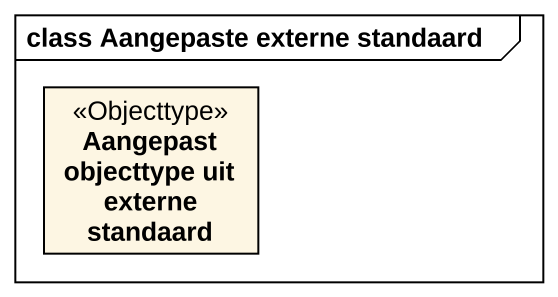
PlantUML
@startuml
mainframe class Aangepaste externe standaard
hide circle
hide empty members
class "Aangepast objecttype uit externe standaard" as Aangepast_objecttype_uit <<Objecttype>>
@enduml
